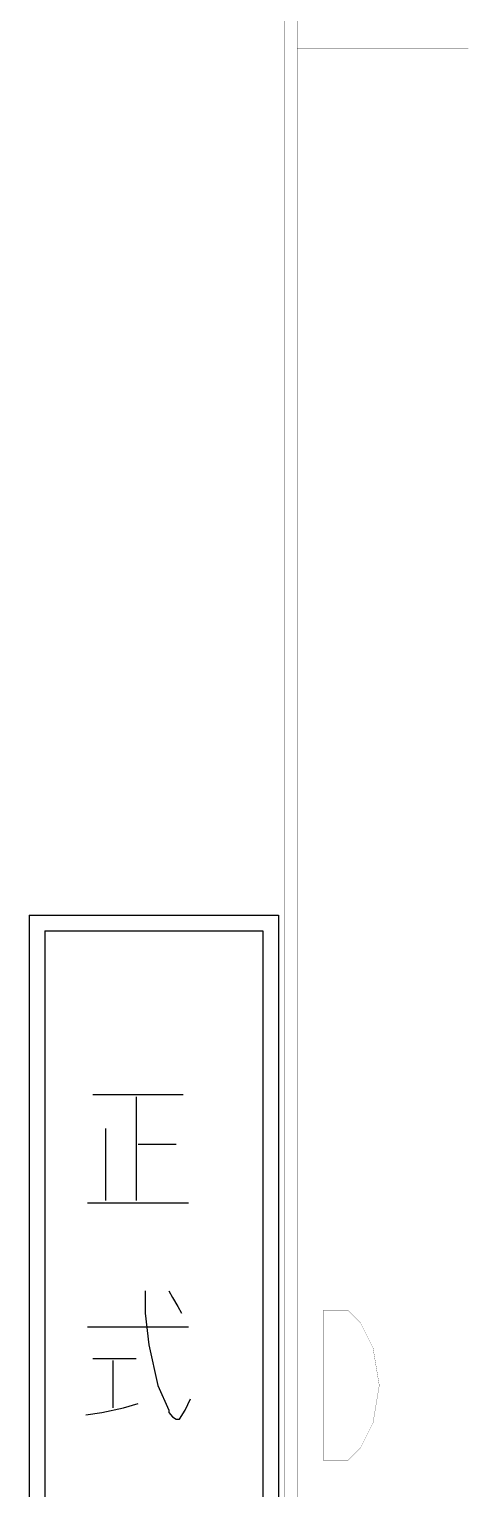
# Model space of a CAD drawing. Header units: millimetres. Extents: x 42 to 799, y 30 to 564.
# Drawn here: x 778.3 to 798.5, y 93.4 to 160.2 of the extents above; entities that cross this region are included whole.
import ezdxf

# ---------------------------------------------------------------- set-up
doc = ezdxf.new("R2010")
doc.units = ezdxf.units.MM
doc.header["$LTSCALE"] = 46.255
doc.layers.get('0').update_dxf_attribs({"linetype": 'CONTINUOUS'})

# ---------------------------------------------------------------- blocks, each defined once
blk = doc.blocks.new('SYMBOL_OFFICIAL_FINAL_BL0', base_point=(783.957, 94.657))
at = {"color": 1, "linetype": 'Continuous'}
for p, q in [((778.262, 119.657), (789.653, 119.657)), ((778.262, 119.657), (778.262, 69.657)), ((789.653, 119.657), (789.653, 69.657)), ((778.973, 118.945), (778.973, 70.368)), ((778.973, 118.945), (788.942, 118.945)), ((788.942, 118.945), (788.942, 70.368)), ((781.175, 111.445), (785.305, 111.445)), ((783.157, 111.341), (783.157, 106.593)), ((781.754, 109.896), (781.754, 106.593)), ((783.24, 109.174), (784.974, 109.174)), ((780.928, 106.49), (785.552, 106.49)), ((780.928, 100.812), (785.552, 100.812)), ((781.175, 99.367), (783.157, 99.367)), ((782.084, 99.264), (782.084, 97.096)), ((781.671, 90.49), (784.809, 90.49)), ((780.928, 82.851), (785.552, 82.851)), ((782.332, 81.302), (782.332, 77.689)), ((784.148, 81.302), (784.148, 77.689)), ((782.414, 80.167), (784.148, 80.167)), ((782.414, 79.031), (784.148, 79.031)), ((788.942, 70.368), (778.973, 70.368)), ((789.653, 69.657), (778.262, 69.657))]:
    blk.add_line(p, q, dxfattribs=at)
for points in [[(783.57, 102.464), (783.57, 101.432), (783.736, 99.986), (784.148, 98.128), (784.644, 96.993), (784.644, 96.89), (784.809, 96.683), (784.974, 96.58), (785.139, 96.58), (785.387, 96.993), (785.635, 97.509)], [(784.644, 102.464), (784.809, 102.154), (785.057, 101.741), (785.222, 101.432)], [(780.845, 96.786), (781.588, 96.89), (782.579, 97.096), (783.24, 97.303)], [(781.175, 92.657), (781.175, 86.98), (785.305, 86.98), (785.305, 92.657), (781.175, 92.657)], [(782.001, 92.038), (782.001, 91.109), (784.231, 91.109), (784.231, 92.038), (782.001, 92.038)], [(783.157, 91.006), (783.157, 89.767), (784.644, 89.767), (784.644, 87.702), (781.836, 87.702), (781.836, 89.767), (783.157, 89.767)], [(782.497, 89.044), (782.497, 88.425), (783.983, 88.425), (783.983, 89.044), (782.497, 89.044)], [(783.24, 82.851), (783.157, 82.335), (783.075, 81.715), (782.91, 81.405)], [(781.175, 81.405), (781.175, 77.689), (785.305, 77.689), (785.305, 81.405), (781.175, 81.405)]]:
    blk.add_lwpolyline(points, dxfattribs=at)

msp = doc.modelspace()

# ---------------------------------------------------------------- linework, layer by layer
at = {"color": 7, "linetype": 'Continuous', "const_width": 0.01}
for points in [[(798.343, 29.7), (798.343, 564.3)], [(798.538, 29.7), (798.538, 564.3)], [(790.51, 37.533), (790.51, 556.467)], [(789.922, 38.12), (789.922, 555.88)], [(790.51, 159.923), (798.343, 159.923)], [(790.51, 159.336), (798.343, 159.336)], [(791.698, 101.558), (792.841, 101.558)], [(791.698, 94.704), (791.698, 101.558)], [(792.841, 101.558), (793.412, 100.987)], [(793.412, 100.987), (793.983, 99.844)], [(793.983, 99.844), (794.269, 98.131)], [(794.269, 98.131), (793.983, 96.418)], [(793.983, 96.418), (793.412, 95.275)], [(793.412, 95.275), (792.841, 94.704)], [(792.841, 94.704), (791.698, 94.704)]]:
    msp.add_lwpolyline(points, dxfattribs=at)

# ---------------------------------------------------------------- block references
at = {"color": 1, "linetype": 'Continuous'}
msp.add_blockref('SYMBOL_OFFICIAL_FINAL_BL0', (783.957, 94.657), dxfattribs=at)

doc.saveas('drawing.dxf')
